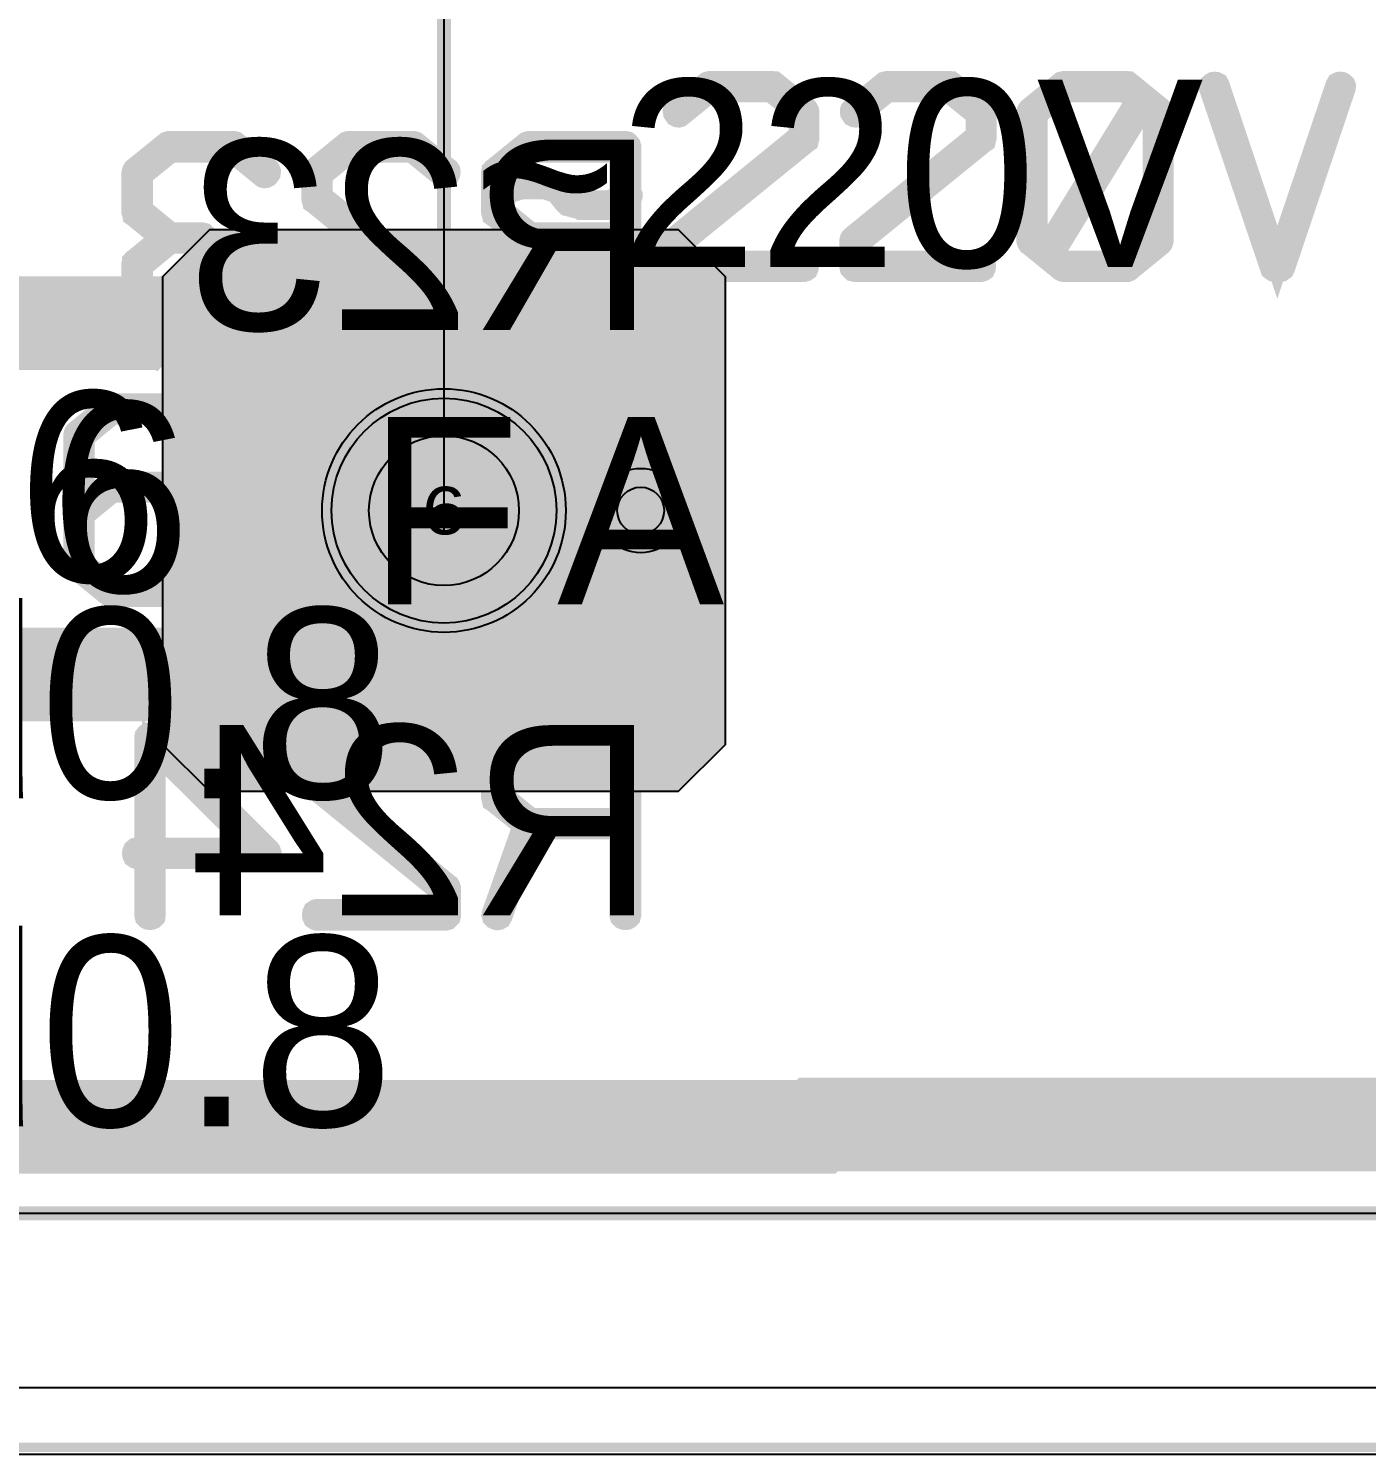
# Model space of a CAD drawing. Extents: x -19 to 284, y -54 to 100.
# Drawn here: x 120.57 to 134.85, y -0.08 to 15.15 of the extents above; entities that cross this region are included whole.
import ezdxf
from ezdxf.enums import TextEntityAlignment as Align

# ---------------------------------------------------------------- set-up
doc = ezdxf.new("R2010")
doc.units = 0
doc.header["$MEASUREMENT"] = 0
for name, color, linetype in [('ASSEMBLY_OUTLINES_TOP', 102, 'CONTINUOUS'), ('ASSEMBLY_PART_NUMBERS_TOP', 102, 'CONTINUOUS'), ('BOARD_OUTLINE', 10, 'CONTINUOUS'), ('DRILL_DRAWING', 21, 'CONTINUOUS'), ('GENERATED_SILKSCREEN_BTM', 255, 'CONTINUOUS'), ('GENERATED_SILKSCREEN_TOP', 140, 'CONTINUOUS'), ('MANUFACTURING_OUTLINES', 10, 'CONTINUOUS'), ('PART_HOLES_LAYER_BOTTOM', 30, 'CONTINUOUS'), ('PART_HOLES_LAYER_TOP', 30, 'CONTINUOUS'), ('PART_PADS_LAYER_BOTTOM', 230, 'CONTINUOUS'), ('PART_PADS_LAYER_TOP', 150, 'CONTINUOUS'), ('PIN_NUMBERS_BTM', 8, 'CONTINUOUS'), ('PIN_NUMBERS_TOP', 8, 'CONTINUOUS'), ('PLANE_DATA_LAYER_BOTTOM', 230, 'CONTINUOUS'), ('PLANE_DATA_LAYER_TOP', 150, 'CONTINUOUS'), ('PLANE_SHAPES_LAYER_BOTTOM', 230, 'CONTINUOUS'), ('PLANE_SHAPES_LAYER_TOP', 150, 'CONTINUOUS'), ('ROUTE_BORDER', 151, 'CONTINUOUS'), ('SILKSCREEN_OUTLINES_BTM', 211, 'CONTINUOUS'), ('SILKSCREEN_OUTLINES_TOP', 150, 'CONTINUOUS'), ('SILKSCREEN_REF_DES_BTM', 211, 'CONTINUOUS'), ('SOLDERMASK_PADS_BTM', 12, 'CONTINUOUS'), ('SOLDERMASK_PADS_TOP', 180, 'CONTINUOUS'), ('TRACES_LAYER_BOTTOM', 230, 'CONTINUOUS'), ('TRACES_LAYER_TOP', 150, 'CONTINUOUS'), ('VIA_HOLES_LAYER_BOTTOM', 30, 'CONTINUOUS'), ('VIA_HOLES_LAYER_TOP', 30, 'CONTINUOUS'), ('VIA_PADS_LAYER_BOTTOM', 230, 'CONTINUOUS'), ('VIA_PADS_LAYER_TOP', 150, 'CONTINUOUS')]:
    doc.layers.add(name, color=color, linetype=linetype)
doc.styles.add('COURIER_NEW', font='COUR.TTF')
doc.styles.add('VERIBEST_GERBER_0', font='txt')

msp = doc.modelspace()

# ---------------------------------------------------------------- hatches: boundary and pattern name
at = {"layer": 'PART_HOLES_LAYER_BOTTOM'}
h = msp.add_hatch(color=256, dxfattribs=at)
edge = h.paths.add_edge_path()
edge.add_arc((125, 10), 0.8, 0, 360)
at = {"layer": 'PART_HOLES_LAYER_TOP'}
h = msp.add_hatch(color=256, dxfattribs=at)
edge = h.paths.add_edge_path()
edge.add_arc((125, 10), 0.8, 0, 360)
at = {"layer": 'PLANE_DATA_LAYER_BOTTOM'}
h = msp.add_hatch(color=256, dxfattribs=at)
h.paths.add_polyline_path([(128, 7.531563, -0.198909956), (127.977682, 7.477682), (127.522318, 7.022318, -0.198913366), (127.468436, 7), (122.531564, 7, -0.198913366), (122.477682, 7.022318), (122.022318, 7.477682, -0.198909956), (122, 7.531563), (122, 12.468437, -0.198909956), (122.022318, 12.522318), (122.477682, 12.977682, -0.198913366), (122.531564, 13), (127.468436, 13, -0.198913366), (127.522318, 12.977682), (127.977682, 12.522318, -0.198909956), (128, 12.468437)], flags=0)
h.paths.add_polyline_path([(123.3, 10, -1), (126.7, 10, -1)], flags=0)
for points in [[(125, 10), (125, 11.7762)], [(125, 10), (123.2238, 10)], [(125, 10), (125, 8.2238)], [(125, 10), (126.7762, 10)]]:
    msp.add_hatch(color=256, dxfattribs=at).paths.add_polyline_path(points, is_closed=False, flags=0)
at = {"layer": 'PLANE_DATA_LAYER_TOP'}
h = msp.add_hatch(color=256, dxfattribs=at)
h.paths.add_polyline_path([(128, 7.531563, -0.198909956), (127.977682, 7.477682), (127.522318, 7.022318, -0.198913366), (127.468436, 7), (122.531564, 7, -0.198913366), (122.477682, 7.022318), (122.022318, 7.477682, -0.198909956), (122, 7.531563), (122, 12.468437, -0.198909956), (122.022318, 12.522318), (122.477682, 12.977682, -0.198913366), (122.531564, 13), (127.468436, 13, -0.198913366), (127.522318, 12.977682), (127.977682, 12.522318, -0.198909956), (128, 12.468437)], flags=0)
h.paths.add_polyline_path([(123.3, 10, -1), (126.7, 10, -1)], flags=0)
for points in [[(125, 10), (125, 11.7762)], [(125, 10), (123.2238, 10)], [(125, 10), (125, 8.2238)], [(125, 10), (126.7762, 10)]]:
    msp.add_hatch(color=256, dxfattribs=at).paths.add_polyline_path(points, is_closed=False, flags=0)
at = {"layer": 'PLANE_SHAPES_LAYER_BOTTOM'}
msp.add_hatch(color=256, dxfattribs=at).paths.add_polyline_path([(128, 7.5), (127.5, 7), (122.5, 7), (122, 7.5), (122, 12.5), (122.5, 13), (127.5, 13), (128, 12.5)], flags=0)
at = {"layer": 'PLANE_SHAPES_LAYER_TOP'}
msp.add_hatch(color=256, dxfattribs=at).paths.add_polyline_path([(128, 7.5), (127.5, 7), (122.5, 7), (122, 7.5), (122, 12.5), (122.5, 13), (127.5, 13), (128, 12.5)], flags=0)
at = {"layer": 'VIA_HOLES_LAYER_BOTTOM'}
h = msp.add_hatch(color=256, dxfattribs=at)
edge = h.paths.add_edge_path()
edge.add_arc((127.1, 10), 0.25, 0, 360)
at = {"layer": 'VIA_HOLES_LAYER_TOP'}
h = msp.add_hatch(color=256, dxfattribs=at)
edge = h.paths.add_edge_path()
edge.add_arc((127.1, 10), 0.25, 0, 360)

# ---------------------------------------------------------------- linework, layer by layer
at = {"layer": 'BOARD_OUTLINE', "const_width": 0.1}
msp.add_lwpolyline([(0, 1.5), (0, 98.5, -0.414213562), (1.5, 100), (278.5, 100, -0.414213562), (280, 98.5), (280, 1.5, -0.414213562), (278.5, 0), (1.5, 0, -0.414213562)], format="xyb", close=True, dxfattribs=at)
at = {"layer": 'GENERATED_SILKSCREEN_BTM'}
for points, const_width in [([(122.776552, 11.901584), (123.11996, 12.179968), (123.126056, 12.184032), (123.13012, 12.190128), (123.132152, 12.196224), (123.132152, 12.20232), (123.13012, 12.216544), (123.121992, 12.230768), (123.111832, 12.240928), (123.09964, 12.249056), (123.085416, 12.251088), (123.071192, 12.247024), (122.739976, 11.976768), (122.08364, 11.976768), (121.766648, 12.2328), (121.766648, 12.610752), (122.079576, 12.868816), (122.416888, 12.868816), (122.433144, 12.87288), (122.443304, 12.881008), (122.4494, 12.895232), (122.451432, 12.909456), (122.4494, 12.92368), (122.443304, 12.935872), (122.433144, 12.946032), (122.416888, 12.950096), (122.079576, 12.950096), (121.766648, 13.20816), (121.766648, 13.586112), (122.08364, 13.842144), (122.739976, 13.842144), (123.071192, 13.571888), (123.085416, 13.567824), (123.09964, 13.569856), (123.111832, 13.575952), (123.121992, 13.588144), (123.13012, 13.600336), (123.132152, 13.61456), (123.132152, 13.622688), (123.13012, 13.628784), (123.126056, 13.63488), (123.11996, 13.638944), (122.776552, 13.917328), (122.770456, 13.91936), (122.76436, 13.921392), (122.762328, 13.923424), (122.7542, 13.925456), (122.069416, 13.925456), (122.059256, 13.923424), (122.055192, 13.921392), (122.051128, 13.91936), (122.043, 13.917328), (121.699592, 13.638944), (121.693496, 13.628784), (121.691464, 13.620656), (121.6874, 13.61456), (121.685368, 13.606432), (121.685368, 13.18784), (121.6874, 13.181744), (121.691464, 13.16752), (121.693496, 13.15736), (121.699592, 13.153296), (121.998296, 12.909456), (121.699592, 12.665616), (121.69756, 12.661552), (121.693496, 12.657488), (121.691464, 12.655456), (121.691464, 12.651392), (121.6874, 12.637168), (121.685368, 12.631072), (121.685368, 12.21248), (121.6874, 12.20232), (121.691464, 12.194192), (121.693496, 12.186064), (121.699592, 12.179968), (122.043, 11.901584), (122.051128, 11.89752), (122.05316, 11.895488), (122.059256, 11.895488), (122.061288, 11.893456), (122.06332, 11.893456), (122.069416, 11.893456), (122.7542, 11.893456), (122.762328, 11.895488), (122.770456, 11.89752), (122.776552, 11.901584)], 0.254), ([(123.961208, 13.917328), (123.619832, 13.638944), (123.613736, 13.628784), (123.611704, 13.620656), (123.60764, 13.61456), (123.605608, 13.606432), (123.605608, 13.328048), (123.60764, 13.31992), (123.611704, 13.307728), (123.613736, 13.297568), (123.619832, 13.293504), (124.973144, 12.194192), (124.973144, 11.976768), (123.646248, 11.976768), (123.632024, 11.972704), (123.619832, 11.964576), (123.613736, 11.950352), (123.611704, 11.934096), (123.613736, 11.919872), (123.619832, 11.905648), (123.632024, 11.89752), (123.646248, 11.893456), (125.015816, 11.893456), (125.032072, 11.89752), (125.042232, 11.90768), (125.052392, 11.91784), (125.056456, 11.934096), (125.056456, 12.21248), (125.054424, 12.218576), (125.05036, 12.2328), (125.046296, 12.238896), (125.044264, 12.24296), (125.038168, 12.247024), (123.686888, 13.348368), (123.686888, 13.586112), (124.00388, 13.842144), (124.660216, 13.842144), (124.991432, 13.571888), (125.005656, 13.567824), (125.01988, 13.569856), (125.032072, 13.575952), (125.042232, 13.588144), (125.048328, 13.600336), (125.05036, 13.61456), (125.048328, 13.628784), (125.044264, 13.63488), (125.038168, 13.638944), (124.696792, 13.917328), (124.688664, 13.91936), (124.6846, 13.921392), (124.680536, 13.923424), (124.672408, 13.925456), (123.987624, 13.925456), (123.979496, 13.923424), (123.975432, 13.921392), (123.969336, 13.91936), (123.961208, 13.917328)], 0.254), ([(125.53804, 13.153296), (125.531944, 13.15736), (125.529912, 13.16752), (125.525848, 13.17768), (125.523816, 13.18784), (125.523816, 13.606432), (125.525848, 13.616592), (125.529912, 13.622688), (125.529912, 13.628784), (125.531944, 13.630816), (125.536008, 13.632848), (125.53804, 13.636912), (125.88348, 13.917328), (125.89364, 13.921392), (125.901768, 13.923424), (125.909896, 13.925456), (126.934024, 13.925456), (126.952312, 13.921392), (126.964504, 13.911232), (126.974664, 13.89904), (126.978728, 13.884816), (126.978728, 11.934096), (126.974664, 11.91784), (126.964504, 11.90768), (126.952312, 11.901584), (126.938088, 11.899552), (126.921832, 11.901584), (126.907608, 11.90768), (126.897448, 11.91784), (126.893384, 11.934096), (126.893384, 12.868816), (125.938344, 12.868816), (125.605096, 11.921904), (125.596968, 11.90768), (125.582744, 11.899552), (125.56852, 11.89752), (125.554296, 11.901584), (125.542104, 11.90768), (125.531944, 11.91784), (125.52788, 11.932064), (125.529912, 11.94832), (125.86316, 12.895232), (125.53804, 13.153296)], 0.254), ([(126.893384, 13.842144), (125.922088, 13.842144), (125.605096, 13.586112), (125.605096, 13.20816), (125.922088, 12.950096), (126.893384, 12.950096), (126.893384, 13.842144)], 0.254), ([(122.996008, 6.383104), (121.902792, 7.472256), (121.902792, 6.383104), (122.996008, 6.383104)], 0.254), ([(123.961208, 7.667328), (123.619832, 7.388944), (123.613736, 7.378784), (123.611704, 7.370656), (123.60764, 7.36456), (123.605608, 7.356432), (123.605608, 7.078048), (123.60764, 7.06992), (123.611704, 7.057728), (123.613736, 7.047568), (123.619832, 7.043504), (124.973144, 5.944192), (124.973144, 5.726768), (123.646248, 5.726768), (123.632024, 5.722704), (123.619832, 5.714576), (123.613736, 5.700352), (123.611704, 5.684096), (123.613736, 5.669872), (123.619832, 5.655648), (123.632024, 5.64752), (123.646248, 5.643456), (125.015816, 5.643456), (125.032072, 5.64752), (125.042232, 5.65768), (125.052392, 5.66784), (125.056456, 5.684096), (125.056456, 5.96248), (125.054424, 5.968576), (125.05036, 5.9828), (125.046296, 5.988896), (125.044264, 5.99296), (125.038168, 5.997024), (123.686888, 7.098368), (123.686888, 7.336112), (124.00388, 7.592144), (124.660216, 7.592144), (124.991432, 7.321888), (125.005656, 7.317824), (125.01988, 7.319856), (125.032072, 7.325952), (125.042232, 7.338144), (125.048328, 7.350336), (125.05036, 7.36456), (125.048328, 7.378784), (125.044264, 7.38488), (125.038168, 7.388944), (124.696792, 7.667328), (124.688664, 7.66936), (124.6846, 7.671392), (124.680536, 7.673424), (124.672408, 7.675456), (123.987624, 7.675456), (123.979496, 7.673424), (123.975432, 7.671392), (123.969336, 7.66936), (123.961208, 7.667328)], 0.254), ([(125.53804, 6.903296), (125.531944, 6.90736), (125.529912, 6.91752), (125.525848, 6.92768), (125.523816, 6.93784), (125.523816, 7.356432), (125.525848, 7.366592), (125.529912, 7.372688), (125.529912, 7.378784), (125.531944, 7.380816), (125.536008, 7.382848), (125.53804, 7.386912), (125.88348, 7.667328), (125.89364, 7.671392), (125.901768, 7.673424), (125.909896, 7.675456), (126.934024, 7.675456), (126.952312, 7.671392), (126.964504, 7.661232), (126.974664, 7.64904), (126.978728, 7.634816), (126.978728, 5.684096), (126.974664, 5.66784), (126.964504, 5.65768), (126.952312, 5.651584), (126.938088, 5.649552), (126.921832, 5.651584), (126.907608, 5.65768), (126.897448, 5.66784), (126.893384, 5.684096), (126.893384, 6.618816), (125.938344, 6.618816), (125.605096, 5.671904), (125.596968, 5.65768), (125.582744, 5.649552), (125.56852, 5.64752), (125.554296, 5.651584), (125.542104, 5.65768), (125.531944, 5.66784), (125.52788, 5.682064), (125.529912, 5.69832), (125.86316, 6.645232), (125.53804, 6.903296)], 0.254), ([(121.902792, 5.684096), (121.90076, 5.66784), (121.8906, 5.65768), (121.876376, 5.651584), (121.862152, 5.649552), (121.847928, 5.651584), (121.835736, 5.65768), (121.825576, 5.66784), (121.821512, 5.684096), (121.821512, 6.299792), (121.726008, 6.299792), (121.711784, 6.303856), (121.699592, 6.311984), (121.693496, 6.326208), (121.691464, 6.340432), (121.693496, 6.356688), (121.699592, 6.370912), (121.711784, 6.381072), (121.726008, 6.383104), (121.821512, 6.383104), (121.821512, 7.57792), (121.823544, 7.58808), (121.82964, 7.596208), (121.837768, 7.604336), (121.847928, 7.610432), (121.86012, 7.614496), (121.872312, 7.616528), (121.882472, 7.614496), (121.892632, 7.606368), (123.126056, 6.372944), (123.134184, 6.360752), (123.138248, 6.34856), (123.136216, 6.336368), (123.128088, 6.322144), (123.124024, 6.311984), (123.115896, 6.305888), (123.107768, 6.301824), (123.097608, 6.299792), (121.902792, 6.299792), (121.902792, 5.684096)], 0.254), ([(126.893384, 7.592144), (125.922088, 7.592144), (125.605096, 7.336112), (125.605096, 6.95816), (125.922088, 6.700096), (126.893384, 6.700096), (126.893384, 7.592144)], 0.254), ([(0.25, 2.5), (279.75, 2.5)], 0.15)]:
    msp.add_lwpolyline(points, dxfattribs=dict(at, const_width=const_width))
at = {"layer": 'GENERATED_SILKSCREEN_TOP', "const_width": 0.15}
msp.add_lwpolyline([(125.000005, 11.275, 0.000001961), (124.999995, 11.275), (124.999995, 18.725, 0.000001961), (125.000005, 18.725), (125.000005, 11.275)], format="xyb", dxfattribs=at)
at = {"layer": 'GENERATED_SILKSCREEN_TOP'}
for points, const_width in [([(128.533, 14.558), (128.869, 14.284), (128.875, 14.274), (128.877, 14.266), (128.881, 14.26), (128.883, 14.252), (128.883, 13.978), (128.881, 13.97), (128.877, 13.958), (128.875, 13.948), (128.869, 13.944), (127.537, 12.862), (127.537, 12.648), (128.843, 12.648), (128.857, 12.644), (128.869, 12.636), (128.875, 12.622), (128.877, 12.606), (128.875, 12.592), (128.869, 12.578), (128.857, 12.57), (128.843, 12.566), (127.495, 12.566), (127.479, 12.57), (127.469, 12.58), (127.459, 12.59), (127.455, 12.606), (127.455, 12.88), (127.457, 12.886), (127.461, 12.9), (127.465, 12.906), (127.469, 12.91), (127.473, 12.914), (128.803, 13.998), (128.803, 14.232), (128.491, 14.484), (127.845, 14.484), (127.519, 14.218), (127.505, 14.214), (127.491, 14.216), (127.479, 14.222), (127.471, 14.234), (127.463, 14.246), (127.461, 14.26), (127.461, 14.268), (127.463, 14.274), (127.473, 14.284), (127.809, 14.558), (127.817, 14.56), (127.823, 14.562), (127.825, 14.564), (127.833, 14.566), (128.507, 14.566), (128.515, 14.564), (128.517, 14.564), (128.519, 14.562), (128.525, 14.56), (128.533, 14.558)], 0.25), ([(130.423, 14.558), (130.759, 14.284), (130.765, 14.274), (130.767, 14.266), (130.771, 14.26), (130.773, 14.252), (130.773, 13.978), (130.771, 13.97), (130.767, 13.958), (130.765, 13.948), (130.759, 13.944), (129.427, 12.862), (129.427, 12.648), (130.733, 12.648), (130.747, 12.644), (130.759, 12.636), (130.765, 12.622), (130.767, 12.606), (130.765, 12.592), (130.759, 12.578), (130.747, 12.57), (130.733, 12.566), (129.385, 12.566), (129.369, 12.57), (129.359, 12.58), (129.349, 12.59), (129.345, 12.606), (129.345, 12.88), (129.347, 12.886), (129.351, 12.9), (129.355, 12.906), (129.359, 12.91), (129.363, 12.914), (130.693, 13.998), (130.693, 14.232), (130.381, 14.484), (129.735, 14.484), (129.409, 14.218), (129.395, 14.214), (129.381, 14.216), (129.369, 14.222), (129.361, 14.234), (129.353, 14.246), (129.351, 14.26), (129.351, 14.268), (129.353, 14.274), (129.363, 14.284), (129.699, 14.558), (129.707, 14.56), (129.713, 14.562), (129.715, 14.564), (129.723, 14.566), (130.397, 14.566), (130.405, 14.564), (130.407, 14.564), (130.409, 14.562), (130.415, 14.56), (130.423, 14.558)], 0.25), ([(131.253, 14.284), (131.589, 14.558), (131.597, 14.56), (131.603, 14.562), (131.605, 14.564), (131.613, 14.566), (132.287, 14.566), (132.295, 14.564), (132.297, 14.564), (132.299, 14.562), (132.305, 14.56), (132.313, 14.558), (132.649, 14.284), (132.655, 14.274), (132.657, 14.266), (132.661, 14.26), (132.663, 14.252), (132.663, 12.88), (132.661, 12.874), (132.657, 12.86), (132.655, 12.856), (132.649, 12.848), (132.313, 12.574), (132.305, 12.572), (132.301, 12.57), (132.297, 12.568), (132.293, 12.566), (132.287, 12.566), (131.613, 12.566), (131.605, 12.568), (131.597, 12.57), (131.589, 12.574), (131.253, 12.848), (131.249, 12.852), (131.245, 12.854), (131.241, 12.86), (131.237, 12.874), (131.235, 12.88), (131.235, 14.252), (131.237, 14.26), (131.241, 14.266), (131.245, 14.274), (131.253, 14.284)], 0.25), ([(133.923, 12.566), (133.869, 12.566), (133.857, 12.568), (133.847, 12.574), (133.837, 12.582), (133.833, 12.594), (133.183, 14.512), (133.181, 14.528), (133.187, 14.54), (133.199, 14.55), (133.213, 14.558), (133.227, 14.56), (133.241, 14.558), (133.253, 14.552), (133.261, 14.538), (133.895, 12.652), (134.533, 14.538), (134.541, 14.552), (134.553, 14.558), (134.567, 14.56), (134.581, 14.558), (134.595, 14.55), (134.605, 14.54), (134.609, 14.528), (134.607, 14.512), (133.961, 12.594), (133.955, 12.582), (133.943, 12.574), (133.935, 12.568), (133.923, 12.566)], 0.25), ([(131.317, 14.232), (131.317, 12.9), (131.435, 12.8), (132.403, 14.378), (132.271, 14.484), (131.625, 14.484), (131.317, 14.232)], 0.25), ([(131.499, 12.748), (131.625, 12.648), (132.271, 12.648), (132.583, 12.9), (132.583, 14.232), (132.465, 14.326), (131.499, 12.748)], 0.25), ([(126.263, 13.458), (126.317, 13.39), (126.317, 13.386), (126.319, 13.386), (126.367, 13.324), (126.491, 13.292), (126.745, 13.292), (126.857, 13.33), (126.929, 13.39), (126.941, 13.398), (126.955, 13.398), (126.969, 13.396), (126.981, 13.388), (126.989, 13.38), (126.995, 13.368), (126.995, 13.356), (126.993, 13.35), (126.989, 13.346), (126.909, 13.278), (126.893, 13.268), (126.771, 13.228), (126.767, 13.226), (126.759, 13.226), (126.753, 13.226), (126.485, 13.226), (126.473, 13.226), (126.471, 13.228), (126.325, 13.266), (126.323, 13.268), (126.313, 13.272), (126.305, 13.28), (126.251, 13.346), (126.247, 13.352), (126.199, 13.408), (126.077, 13.446), (125.819, 13.446), (125.707, 13.408), (125.639, 13.346), (125.625, 13.34), (125.611, 13.338), (125.597, 13.342), (125.585, 13.348), (125.575, 13.358), (125.571, 13.368), (125.571, 13.38), (125.579, 13.388), (125.657, 13.458), (125.665, 13.464), (125.671, 13.466), (125.797, 13.51), (125.803, 13.51), (125.807, 13.512), (125.811, 13.512), (126.083, 13.512), (126.087, 13.51), (126.093, 13.51), (126.239, 13.47), (126.243, 13.468), (126.251, 13.466), (126.263, 13.458)], 0.25), ([(122.157205, 11.11737), (122.498245, 10.83926), (122.508395, 10.82911), (122.510425, 10.81287), (122.508395, 10.80069), (122.504335, 10.79054), (122.498245, 10.78242), (122.488095, 10.7743), (122.477945, 10.76821), (122.467795, 10.76618), (122.457645, 10.76618), (122.449525, 10.77227), (122.116605, 11.04226), (121.458885, 11.04226), (121.146265, 10.78648), (121.146265, 10.05771), (121.422345, 10.28304), (121.430465, 10.28507), (121.434525, 10.2871), (121.436555, 10.2871), (121.436555, 10.28913), (121.446705, 10.29116), (122.130815, 10.29116), (122.138935, 10.28913), (122.138935, 10.2871), (122.142995, 10.2871), (122.149085, 10.28507), (122.155175, 10.28304), (122.498245, 10.00696), (122.500275, 10.00087), (122.504335, 9.99884), (122.506365, 9.99681), (122.506365, 9.99275), (122.510425, 9.97854), (122.512455, 9.97245), (122.512455, 9.4142), (122.510425, 9.40405), (122.506365, 9.39593), (122.504335, 9.38781), (122.498245, 9.38172), (122.157205, 9.10361), (122.147055, 9.09955), (122.145025, 9.09752), (122.140965, 9.09752), (122.136905, 9.09549), (122.134875, 9.09549), (122.130815, 9.09549), (121.446705, 9.09549), (121.438585, 9.09752), (121.430465, 9.09955), (121.422345, 9.10361), (121.081305, 9.38172), (121.077245, 9.38578), (121.073185, 9.38781), (121.069125, 9.3939), (121.065065, 9.40811), (121.063035, 9.4142), (121.063035, 10.80678), (121.065065, 10.81693), (121.069125, 10.82505), (121.073185, 10.82911), (121.077245, 10.83317), (121.081305, 10.83926), (121.422345, 11.11737), (121.430465, 11.1194), (121.436555, 11.12143), (121.438585, 11.12346), (121.446705, 11.12549), (122.130815, 11.12549), (122.138935, 11.12346), (122.140965, 11.12346), (122.142995, 11.12143), (122.149085, 11.1194), (122.157205, 11.11737)], 0.25), ([(121.146265, 9.95215), (121.146265, 9.4345), (121.458885, 9.17872), (122.114575, 9.17872), (122.431255, 9.4345), (122.431255, 9.95215), (122.114575, 10.20996), (121.458885, 10.20996), (121.146265, 9.95215)], 0.25), ([(0.25, 2.5), (279.75, 2.5)], 0.15)]:
    msp.add_lwpolyline(points, dxfattribs=dict(at, const_width=const_width))
at = {"layer": 'MANUFACTURING_OUTLINES'}
msp.add_lwpolyline([(280.075405, 1.5, -0.414213562), (278.5, -0.075405), (1.5, -0.075405, -0.414213562), (-0.075405, 1.5), (-0.075405, 98.5, -0.414213562), (1.5, 100.075405), (278.5, 100.075405, -0.414213562), (280.075405, 98.5)], format="xyb", close=True, dxfattribs=at)
at = {"layer": 'PART_HOLES_LAYER_BOTTOM'}
msp.add_circle((125, 10), 0.8, dxfattribs=at)
at = {"layer": 'PART_HOLES_LAYER_TOP'}
msp.add_circle((125, 10), 0.8, dxfattribs=at)
at = {"layer": 'PART_PADS_LAYER_BOTTOM'}
msp.add_circle((125, 10), 1.2, dxfattribs=at)
at = {"layer": 'PART_PADS_LAYER_TOP'}
msp.add_circle((125, 10), 1.2, dxfattribs=at)
at = {"layer": 'PLANE_DATA_LAYER_BOTTOM', "const_width": 1}
for points in [[(125, 10), (125, 11.7762)], [(125, 10), (123.2238, 10)], [(125, 10), (125, 8.2238)], [(125, 10), (126.7762, 10)]]:
    msp.add_lwpolyline(points, dxfattribs=at)
at = {"layer": 'PLANE_DATA_LAYER_TOP', "const_width": 1}
for points in [[(125, 10), (125, 11.7762)], [(125, 10), (123.2238, 10)], [(125, 10), (125, 8.2238)], [(125, 10), (126.7762, 10)]]:
    msp.add_lwpolyline(points, dxfattribs=at)
at = {"layer": 'PLANE_SHAPES_LAYER_BOTTOM'}
msp.add_lwpolyline([(128, 7.5), (127.5, 7), (122.5, 7), (122, 7.5), (122, 12.5), (122.5, 13), (127.5, 13), (128, 12.5)], close=True, dxfattribs=at)
at = {"layer": 'PLANE_SHAPES_LAYER_TOP'}
msp.add_lwpolyline([(128, 7.5), (127.5, 7), (122.5, 7), (122, 7.5), (122, 12.5), (122.5, 13), (127.5, 13), (128, 12.5)], close=True, dxfattribs=at)
at = {"layer": 'ROUTE_BORDER'}
msp.add_lwpolyline([(0.635, 0.635), (0.635, 99.5), (279.5, 99.5), (279.5, 0.635)], close=True, dxfattribs=at)
at = {"layer": 'SILKSCREEN_OUTLINES_BTM'}
msp.add_lwpolyline([(0.25, 2.5), (279.75, 2.5)], dxfattribs=at)
at = {"layer": 'SILKSCREEN_OUTLINES_TOP'}
for points in [[(125, 20), (125, 9.75)], [(0.25, 2.5), (279.75, 2.5)]]:
    msp.add_lwpolyline(points, dxfattribs=at)
at = {"layer": 'SOLDERMASK_PADS_BTM'}
msp.add_circle((125, 10), 1.3, dxfattribs=at)
at = {"layer": 'SOLDERMASK_PADS_TOP'}
msp.add_circle((125, 10), 1.3, dxfattribs=at)
at = {"layer": 'TRACES_LAYER_BOTTOM', "const_width": 1}
for points in [[(119.65, 12), (122.127882, 12), (122.289904, 11.837978)], [(119.65, 8.25), (122.37534, 8.25)]]:
    msp.add_lwpolyline(points, dxfattribs=at)
at = {"layer": 'TRACES_LAYER_TOP', "const_width": 1}
msp.add_lwpolyline([(59.4, 10.5), (59.4, 7.602641), (63.580209, 3.422432), (128.973946, 3.422432), (128.998565, 3.447051), (241.250814, 3.447051), (247.77999, 9.976227), (266.052237, 9.976227), (275.964952, 19.888942), (275.964952, 70.799765), (260.664717, 86.1), (252.8, 86.1)], dxfattribs=at)
at = {"layer": 'VIA_HOLES_LAYER_BOTTOM'}
msp.add_circle((127.1, 10), 0.25, dxfattribs=at)
at = {"layer": 'VIA_HOLES_LAYER_TOP'}
msp.add_circle((127.1, 10), 0.25, dxfattribs=at)
at = {"layer": 'VIA_PADS_LAYER_BOTTOM'}
msp.add_circle((127.1, 10), 0.45, dxfattribs=at)
at = {"layer": 'VIA_PADS_LAYER_TOP'}
msp.add_circle((127.1, 10), 0.45, dxfattribs=at)

# ---------------------------------------------------------------- texts
at = {"layer": 'ASSEMBLY_OUTLINES_TOP', "style": 'VERIBEST_GERBER_0'}
msp.add_text('6', height=2.03, dxfattribs=at).set_placement((120.444182, 11.271122), align=Align.TOP_LEFT)
at = {"layer": 'ASSEMBLY_PART_NUMBERS_TOP', "style": 'VERIBEST_GERBER_0'}
for p in [(93.5, 8.96), (93.5, 5.46)]:
    msp.add_text('MGSHV-0_35-D1_9xd0.8', height=2.032, dxfattribs=at).set_placement(p, align=Align.TOP_LEFT)
at = {"layer": 'DRILL_DRAWING', "style": 'VERIBEST_GERBER_0'}
for s, p in [('F', (125, 10)), ('A', (127.1, 10))]:
    msp.add_text(s, height=2, dxfattribs=at).set_placement(p, align=Align.MIDDLE_CENTER)
at = {"layer": 'PIN_NUMBERS_BTM', "style": 'COURIER_NEW'}
msp.add_text('6', height=0.508, dxfattribs=at).set_placement((125, 10), align=Align.MIDDLE_CENTER)
at = {"layer": 'PIN_NUMBERS_TOP', "style": 'COURIER_NEW'}
msp.add_text('6', height=0.508, dxfattribs=at).set_placement((125, 10), align=Align.MIDDLE_CENTER)
at = {"layer": 'SILKSCREEN_OUTLINES_TOP', "style": 'VERIBEST_GERBER_0'}
for s, height, p in [('~220V', 2, (125.3, 14.6)), ('6', 2.03, (120.79, 11.16))]:
    msp.add_text(s, height=height, dxfattribs=at).set_placement(p, align=Align.TOP_LEFT)
at = {"layer": 'SILKSCREEN_REF_DES_BTM', "style": 'VERIBEST_GERBER_0', "text_generation_flag": 2}
for s, p in [('R23', (127.25, 13.96)), ('R24', (127.25, 7.71))]:
    msp.add_text(s, height=2.032, dxfattribs=at).set_placement(p, align=Align.TOP_LEFT)

doc.saveas('drawing.dxf')
